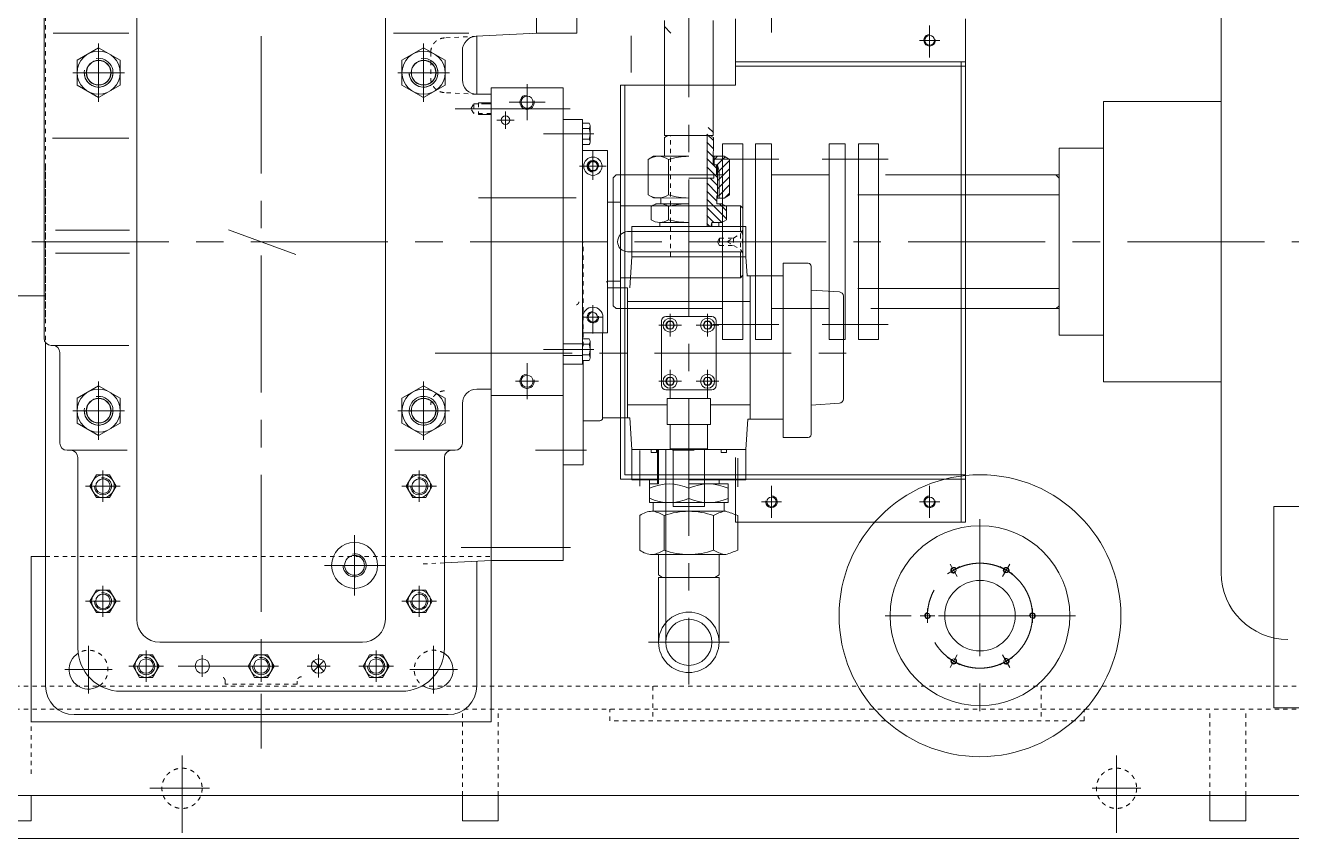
# Model space of a CAD drawing. Header units: millimetres. Extents: x 2 to 559190, y 2 to 426051.
# Drawn here: x 273671 to 296043, y 168367 to 182728 of the extents above; entities that cross this region are included whole.
import ezdxf

# ---------------------------------------------------------------- set-up
doc = ezdxf.new("R2010")
doc.units = ezdxf.units.MM
doc.header["$LTSCALE"] = 25.4
doc.linetypes.add('CENTER', pattern=[50.8, 31.75, -6.35, 6.35, -6.35])
doc.linetypes.add('EB_DASH', pattern=[6, 3, -3])
for name, color, linetype, lineweight in [('CAXA0', 7, 'Continuous', 5), ('CAXA1', 5, 'CENTER', 5), ('CAXA2', 6, 'EB_DASH', 5)]:
    doc.layers.add(name, color=color, linetype=linetype, lineweight=lineweight)

msp = doc.modelspace()

# ---------------------------------------------------------------- linework, layer by layer
at = {"layer": 'CAXA0', "color": 7, "linetype": 'Continuous', "lineweight": 5}
for p, q in [((274000.63, 189029.3), (274000.63, 177203.25)), ((275640.79, 188051.3), (275640.79, 172241.37)), ((280031.43, 188051.3), (280031.43, 172241.37)), ((282700.32, 182590.54), (282700.32, 186908.07)), ((283411.29, 182590.54), (283411.29, 184749.54)), ((294799.52, 173061.38), (294799.52, 184753.72)), ((284961.2, 182813.83), (284961.2, 180784.3)), ((285824.8, 182813.83), (285824.8, 180784.3)), ((286217.96, 181671.04), (286217.96, 182844.52)), ((290281.96, 173954.52), (290281.96, 182844.52)), ((275499.39, 182590.3), (274163.78, 182590.3)), ((280172.83, 182590.3), (281508.44, 182590.3)), ((282700.32, 182591.05), (281632.9, 182535.11)), ((283411.29, 182590.54), (282700.32, 182590.54)), ((284961.2, 182707.28), (285075.5, 182592.98)), ((281646.11, 182535.8), (281646.11, 181510.8)), ((281646.32, 182423.64), (281646.32, 181510.8)), ((274965.99, 182331.79), (274584.99, 182111.82)), ((274965.99, 182331.79), (275346.99, 182111.82)), ((280706.23, 182331.79), (280325.23, 182111.82)), ((280706.23, 182331.79), (281087.23, 182111.82)), ((281392.19, 182281.46), (281392.19, 181764.8)), ((274584.99, 181671.88), (274584.99, 182111.82)), ((275346.99, 181671.88), (275346.99, 182111.82)), ((280325.23, 181671.88), (280325.23, 182111.82)), ((281087.23, 181671.88), (281087.23, 182111.82)), ((286217.96, 182082.52), (290281.96, 182082.52)), ((286217.96, 182006.32), (290281.96, 182006.32)), ((290205.76, 173954.52), (290205.76, 182082.52)), ((274965.99, 181451.91), (274584.99, 181671.88)), ((274965.99, 181451.91), (275346.99, 181671.88)), ((280706.23, 181451.91), (280325.23, 181671.88)), ((280706.23, 181451.91), (281087.23, 181671.88)), ((284185.96, 174716.52), (284185.96, 181671.04)), ((284185.96, 181671.04), (286217.96, 181671.04)), ((284186.11, 181671.04), (284186.11, 180088.21)), ((284262.16, 174792.72), (284262.16, 181671.04)), ((281646.19, 181510.8), (281900.32, 181510.8)), ((281900.32, 181625.16), (283170.31, 181625.16)), ((281900.32, 181625.16), (281900.32, 181066.47)), ((281900.32, 181625.16), (281900.32, 173296.68)), ((283170.31, 176608.65), (283170.31, 181625.16)), ((281900.32, 181358.48), (281677.87, 181358.48)), ((292717.05, 181384.02), (294799.52, 181384.02)), ((292717.05, 181384.02), (292717.05, 176431.02)), ((281677.87, 181155.28), (281900.32, 181155.28)), ((281900.32, 181066.47), (281900.32, 179542.38)), ((283170.35, 181066.29), (283513.21, 181066.29)), ((283632.54, 181002.95), (283513.21, 181002.95)), ((283513.25, 176748.13), (283513.25, 181066.29)), ((283632.54, 180907.63), (283513.21, 180907.63)), ((283647.83, 180955.29), (283647.83, 180669.33)), ((285824.8, 180784.3), (284961.2, 180784.3)), ((285021.81, 180784.64), (284962.25, 180750.32)), ((285711.71, 180807.29), (285825.88, 180693.12)), ((285715.06, 179173.94), (285715.06, 180784.3)), ((285737.17, 180925.52), (285826.03, 180836.65)), ((285766.26, 180784.3), (285826.09, 180749.69)), ((275499.39, 180738.72), (274151.64, 180738.72)), ((283632.54, 180716.99), (283513.21, 180716.99)), ((283632.54, 180621.67), (283513.21, 180621.67)), ((284962.25, 180750.32), (284961.95, 180416.39)), ((285711.71, 180663.61), (285825.72, 180549.6)), ((285825.85, 180749.82), (285825.41, 180263.21)), ((285988.41, 180634.31), (285988.41, 177180.25)), ((286344.01, 180634.31), (285988.41, 180634.31)), ((286344.01, 180634.65), (286344.01, 177180.25)), ((286852.01, 180634.31), (286572.61, 180634.31)), ((286572.61, 180634.31), (286572.61, 177180.25)), ((286852.01, 180634.31), (286852.01, 177180.25)), ((287873.09, 180634.31), (287873.09, 177180.25)), ((288152.49, 180634.31), (287873.09, 180634.31)), ((288152.49, 180634.31), (288152.49, 177180.25)), ((288387.47, 180634.65), (288387.47, 177180.25)), ((288387.47, 180634.31), (288743.07, 180634.31)), ((288743.07, 180634.31), (288743.07, 177180.25)), ((291933.28, 180558.52), (292717.05, 180558.52)), ((291933.28, 177256.52), (291933.28, 180558.52)), ((283957.52, 180517.48), (283513.21, 180517.48)), ((283957.52, 177296.88), (283957.52, 180517.48)), ((284674.88, 180361.05), (284674.32, 179735.65)), ((284674.88, 180361.05), (284674.32, 179735.65)), ((284771.23, 180416.56), (284674.88, 180361.05)), ((284771.23, 180416.56), (284674.88, 180361.05)), ((285393.75, 180416), (284771.23, 180416.56)), ((285393.75, 180416), (284771.23, 180416.56)), ((285034.29, 180360.72), (285033.73, 179735.32)), ((285034.29, 180360.72), (285033.73, 179735.32)), ((285711.71, 180519.92), (285825.57, 180406.07)), ((285711.71, 180376.24), (285883.78, 180204.17)), ((286016.27, 180415.44), (285825.55, 180415.61)), ((286016.27, 180415.44), (285825.55, 180415.61)), ((285838.25, 180415.6), (285838.11, 180263.2)), ((285838.25, 180415.6), (285838.11, 180263.2)), ((285899.58, 180415.55), (285838.19, 180354.27)), ((285899.58, 180415.55), (285838.19, 180354.27)), ((286033.37, 180405.55), (285890.73, 180263.15)), ((286033.37, 180405.55), (285890.73, 180263.15)), ((286112.5, 180340.98), (285925.67, 180154.48)), ((286112.5, 180340.98), (285925.67, 180154.48)), ((286016.27, 180415.44), (286112.52, 180359.75)), ((286016.27, 180415.44), (286112.52, 180359.75)), ((286112.52, 180359.75), (286111.96, 179734.36)), ((286112.52, 180359.75), (286111.96, 179734.36)), ((283609.18, 180240.71), (283653.17, 180316.91)), ((283609.18, 180240.71), (283653.17, 180164.51)), ((283609.18, 180240.71), (283653.17, 180164.51)), ((283741.16, 180316.91), (283653.17, 180316.91)), ((283741.16, 180164.51), (283653.17, 180164.51)), ((283785.16, 180240.71), (283741.16, 180316.91)), ((283785.16, 180240.71), (283741.16, 180164.51)), ((285711.71, 180232.56), (285858.88, 180085.38)), ((285901.61, 180263.15), (285825.41, 180263.21)), ((285901.61, 180263.15), (285825.41, 180263.21)), ((285883.83, 180263.16), (285883.67, 180085.36)), ((285883.83, 180263.16), (285883.67, 180085.36)), ((285901.61, 180263.15), (285901.09, 179678.95)), ((285901.61, 180263.15), (285901.09, 179678.95)), ((285925.67, 180154.48), (285901.49, 180130.35)), ((285925.67, 180154.48), (285901.49, 180130.35)), ((285926.91, 180148.89), (285901.61, 180263.15)), ((285926.91, 180148.89), (285901.61, 180263.15)), ((285926.91, 180148.89), (285926.48, 179673.46)), ((285926.91, 180148.89), (285926.48, 179673.46)), ((286112.37, 180197.29), (285926.79, 180012.04)), ((286112.37, 180197.29), (285926.79, 180012.04)), ((284108.7, 180088.21), (284057.9, 180037.41)), ((284057.9, 177777.15), (284057.9, 180037.41)), ((285988.41, 180088.21), (284108.7, 180088.21)), ((285831.56, 180032.07), (285393.41, 180032.46)), ((285831.56, 180032.07), (285393.41, 180032.46)), ((285901.45, 180085.35), (285393.45, 180085.8)), ((285901.45, 180085.35), (285393.45, 180085.8)), ((285711.71, 180088.87), (285715.07, 180085.51)), ((285711.71, 179945.19), (285901.16, 179755.74)), ((285768.46, 180032.12), (285901.29, 179899.29)), ((285831.6, 180085.41), (285831.56, 180032.07)), ((285831.6, 180085.41), (285831.56, 180032.07)), ((285858.88, 180085.38), (285901.42, 180042.85)), ((285926.79, 180012.04), (285901.36, 179986.66)), ((285926.79, 180012.04), (285901.36, 179986.66)), ((286112.12, 179909.93), (285926.53, 179724.67)), ((286112.12, 179909.93), (285926.53, 179724.67)), ((286112.24, 180053.61), (285926.66, 179868.36)), ((286112.24, 180053.61), (285926.66, 179868.36)), ((287873.09, 180088.21), (286852.01, 180088.21)), ((291933.28, 180088.45), (288866.15, 180088.45)), ((291929.5, 180037.65), (291878.7, 180088.45)), ((291933.28, 177808.98), (291933.28, 180037.65)), ((284770.57, 179679.96), (284674.32, 179735.65)), ((284770.57, 179679.96), (284674.32, 179735.65)), ((284770.57, 179679.96), (285393.09, 179679.4)), ((284770.57, 179679.96), (285393.09, 179679.4)), ((284897.79, 179679.85), (284897.7, 179578.25)), ((284897.79, 179679.85), (284897.7, 179578.25)), ((285711.71, 179801.5), (285888.34, 179624.87)), ((285711.71, 179657.82), (286060.78, 179308.75)), ((285888.42, 179717.06), (285888.3, 179577.36)), ((285888.42, 179717.06), (285888.3, 179577.36)), ((286015.6, 179678.84), (285888.39, 179678.96)), ((286015.6, 179678.84), (285888.39, 179678.96)), ((285926.52, 179717.02), (285888.42, 179717.06)), ((285926.52, 179717.02), (285888.42, 179717.06)), ((285926.66, 179868.36), (285901.24, 179842.98)), ((285926.66, 179868.36), (285901.24, 179842.98)), ((285926.53, 179724.67), (285918.87, 179717.03)), ((285926.53, 179724.67), (285918.87, 179717.03)), ((286015.6, 179678.84), (286111.96, 179734.36)), ((286015.6, 179678.84), (286111.96, 179734.36)), ((286111.99, 179766.24), (286036.48, 179690.87)), ((286111.99, 179766.24), (286036.48, 179690.87)), ((288377.24, 179733.05), (291933.24, 179733.05)), ((283957.52, 179606.02), (284186.11, 179606.02)), ((286305.67, 179542.52), (284186.11, 179542.52)), ((284186.11, 179542.38), (284186.11, 178272.38)), ((284724.93, 179530.01), (284724.72, 179296.59)), ((284724.93, 179530.01), (284724.72, 179296.59)), ((284808.8, 179578.33), (284724.93, 179530.01)), ((284808.8, 179578.33), (284724.93, 179530.01)), ((284808.8, 179578.33), (285393, 179577.8)), ((284808.8, 179578.33), (285393, 179577.8)), ((285033.54, 179529.73), (285033.33, 179296.32)), ((285033.54, 179529.73), (285033.33, 179296.32)), ((285711.71, 179514.14), (285978.08, 179247.76)), ((285977.2, 179577.28), (285888.3, 179577.36)), ((285977.2, 179577.28), (285888.3, 179577.36)), ((285935.9, 179577.31), (286060.9, 179452.31)), ((285977.2, 179577.28), (286060.97, 179528.81)), ((285977.2, 179577.28), (286060.97, 179528.81)), ((286060.97, 179528.81), (286060.76, 179295.4)), ((286060.97, 179528.81), (286060.76, 179295.4)), ((286305.67, 179542.52), (286343.77, 179504.42)), ((286305.67, 179542.52), (286305.67, 179085.18)), ((285392.7, 179247.6), (284878.99, 179248.06)), ((285392.7, 179247.6), (284878.99, 179248.06)), ((284880.16, 179248.06), (284880.16, 179173.94)), ((285711.71, 179370.45), (285834.96, 179247.2)), ((285711.71, 179226.77), (285764.53, 179173.94)), ((285782.85, 179173.94), (285799.2, 179247.23)), ((285976.9, 179247.08), (285799.2, 179247.24)), ((285799.2, 179173.94), (285799.2, 179247.24)), ((285976.9, 179247.08), (285811.8, 179247.23)), ((285921.56, 179247.13), (285921.56, 179173.94)), ((285976.9, 179247.08), (286060.76, 179295.4)), ((285976.9, 179247.08), (286060.76, 179295.4)), ((275513.79, 179110.69), (274203.96, 179110.69)), ((286343.77, 179085.18), (284312.01, 179085.18)), ((284388.12, 179173.94), (286397.28, 179173.94)), ((284388.12, 178640.54), (284388.12, 179173.94)), ((286397.28, 178640.54), (286397.28, 179173.94)), ((275513.79, 178704.29), (274203.96, 178704.29)), ((286344.02, 178729.58), (284312.01, 178729.58)), ((284388.12, 178640.54), (284348.95, 178092.06)), ((284388.12, 178640.54), (286397.28, 178640.54)), ((286305.67, 178729.58), (286305.67, 178272.52)), ((286397.49, 178640.54), (286421.25, 178307.91)), ((286305.67, 178272.52), (286343.77, 178310.62)), ((287056.66, 178526.3), (287056.66, 175450.36)), ((287502.69, 178526.3), (287056.66, 178526.3)), ((287553.49, 178475.5), (287553.49, 175501.16)), ((281900.32, 173281.25), (281900.32, 178272.38)), ((283957.52, 178209.02), (284186.11, 178209.02)), ((286305.67, 178272.52), (284186.11, 178272.52)), ((284309.56, 178094.55), (284309.56, 175795.85)), ((287056.66, 178307.91), (286419.55, 178307.91)), ((286476.06, 178307.91), (286476.06, 175771.61)), ((272540.38, 177954.79), (274026.13, 177954.79)), ((288052.25, 178020.61), (287553.49, 178054.32)), ((288123.31, 177944.58), (288123.31, 176131.23)), ((288377.24, 178082.05), (291933.24, 178082.05)), ((284108.41, 177726.35), (284057.61, 177777.15)), ((285988.41, 177726.35), (284108.41, 177726.35)), ((284309.56, 177853.18), (286476.06, 177853.18)), ((287873.09, 177726.35), (286852.01, 177726.35)), ((288128.62, 177726.35), (288123.31, 177726.35)), ((291933.28, 177726.59), (288610.77, 177726.59)), ((291933.28, 177777.39), (291882.48, 177726.59)), ((283519.37, 177296.94), (283519.37, 177573.71)), ((283874.97, 177296.94), (283874.97, 177573.71)), ((284910.21, 177510.28), (284910.21, 176367.28)), ((284986.41, 177586.48), (285799.21, 177586.48)), ((284989.29, 177434.08), (285025.95, 177497.58)), ((284989.29, 177434.08), (285025.95, 177370.58)), ((284989.29, 177434.08), (285025.95, 177370.58)), ((285099.27, 177497.58), (285025.95, 177497.58)), ((285135.93, 177434.08), (285099.27, 177497.58)), ((285135.93, 177434.08), (285099.27, 177370.58)), ((285649.69, 177434.08), (285686.35, 177497.58)), ((285649.69, 177434.08), (285686.35, 177370.58)), ((285649.69, 177434.08), (285686.35, 177370.58)), ((285759.67, 177497.58), (285686.35, 177497.58)), ((285796.33, 177434.08), (285759.67, 177497.58)), ((285796.33, 177434.08), (285759.67, 177370.58)), ((285875.41, 177510.28), (285875.41, 176367.28)), ((283170.35, 176748.13), (283170.35, 177319.63)), ((283957.52, 177296.94), (283513.25, 177296.94)), ((283632.58, 177193.09), (283513.25, 177193.09)), ((283868.81, 177297.11), (283868.81, 175795.85)), ((283868.81, 177297.11), (283868.81, 175795.85)), ((285099.27, 177370.58), (285025.95, 177370.58)), ((285759.67, 177370.58), (285686.35, 177370.58)), ((291933.28, 177256.52), (292717.05, 177256.52)), ((274026.19, 177113.45), (274026.19, 171985.85)), ((275499.39, 177076.25), (274127.63, 177076.25)), ((283513.25, 177103.81), (283170.35, 177103.81)), ((283632.58, 177097.77), (283513.25, 177097.77)), ((283647.87, 176859.47), (283647.87, 177145.43)), ((286344.01, 177180.25), (285988.41, 177180.25)), ((286852.01, 177180.25), (286572.61, 177180.25)), ((288152.49, 177180.25), (287873.09, 177180.25)), ((288387.47, 177180.25), (288743.07, 177180.25)), ((274280.19, 175605.43), (274280.19, 176949.25)), ((283513.25, 176900.61), (283170.35, 176900.61)), ((283170.35, 176748.13), (283513.25, 176748.13)), ((283632.58, 176907.13), (283513.25, 176907.13)), ((283632.58, 176811.81), (283513.25, 176811.81)), ((283525.94, 176811.81), (283525.94, 174970.35)), ((283170.38, 173281.25), (283170.38, 176608.65)), ((274965.99, 176363.06), (274584.99, 176143.09)), ((274965.99, 176363.06), (275346.99, 176143.09)), ((280706.23, 176363.06), (280325.23, 176143.09)), ((280706.23, 176363.06), (281087.23, 176143.09)), ((281646.19, 176303.97), (281900.32, 176303.97)), ((284989.29, 176443.48), (285025.95, 176506.98)), ((284989.29, 176443.48), (285025.95, 176379.98)), ((284989.29, 176443.48), (285025.95, 176379.98)), ((285099.27, 176506.98), (285025.95, 176506.98)), ((285099.27, 176379.98), (285025.95, 176379.98)), ((285135.93, 176443.48), (285099.27, 176506.98)), ((285135.93, 176443.48), (285099.27, 176379.98)), ((285649.69, 176443.48), (285686.35, 176506.98)), ((285649.69, 176443.48), (285686.35, 176379.98)), ((285649.69, 176443.48), (285686.35, 176379.98)), ((285759.67, 176506.98), (285686.35, 176506.98)), ((285759.67, 176379.98), (285686.35, 176379.98)), ((285796.33, 176443.48), (285759.67, 176506.98)), ((285796.33, 176443.48), (285759.67, 176379.98)), ((292717.05, 176431.02), (294799.52, 176431.02)), ((274584.99, 175703.15), (274584.99, 176143.09)), ((275346.99, 175703.15), (275346.99, 176143.09)), ((280325.23, 175703.15), (280325.23, 176143.09)), ((281087.23, 175703.15), (281087.23, 176143.09)), ((281900.32, 176189.6), (283170.38, 176189.6)), ((284986.41, 176291.08), (285799.21, 176291.08)), ((285011.89, 175681.39), (285011.89, 176138.59)), ((285773.89, 176138.59), (285011.89, 176138.59)), ((285062.69, 176138.59), (285062.69, 176280.31)), ((285723.09, 176138.59), (285723.09, 176254.63)), ((285773.89, 175681.39), (285773.89, 176138.59)), ((281392.19, 176049.96), (281392.19, 175351.38)), ((284309.56, 176024.38), (285011.89, 176024.38)), ((285773.89, 176024.38), (286476.06, 176024.38)), ((288052.25, 176055.21), (287553.49, 176021.5)), ((274026.11, 175732.43), (274026.11, 171065.31)), ((274965.99, 175483.18), (274584.99, 175703.15)), ((274965.99, 175483.18), (275346.99, 175703.15)), ((280706.23, 175483.18), (280325.23, 175703.15)), ((280706.23, 175483.18), (281087.23, 175703.15)), ((283818.01, 175745.05), (283525.94, 175745.05)), ((283868.81, 175795.85), (284348.44, 175795.85)), ((284388.12, 175236.94), (284348.2, 175795.83)), ((285773.89, 175681.39), (285011.89, 175681.39)), ((285062.46, 175249.64), (285062.46, 175681.44)), ((285062.69, 175249.59), (285062.69, 175681.39)), ((285722.86, 175249.64), (285722.86, 175681.44)), ((285723.09, 175249.59), (285723.09, 175681.39)), ((286397.28, 175236.94), (286435.67, 175774.49)), ((287056.66, 175771.61), (286435.67, 175771.61)), ((274280.19, 175605.43), (274280.19, 175351.38)), ((287056.66, 175450.36), (287502.69, 175450.36)), ((274407.19, 175224.38), (274470.69, 175224.38)), ((274438.94, 175224.38), (275471.68, 175224.38)), ((281233.28, 175224.38), (280200.54, 175224.38)), ((281265.19, 175224.38), (281201.69, 175224.38)), ((284388.12, 175236.98), (286397.28, 175236.98)), ((284388.12, 175236.94), (284388.12, 174703.54)), ((284388.12, 175236.94), (286397.28, 175236.94)), ((284724.68, 175236.94), (284724.68, 175186.14)), ((284724.68, 175186.14), (284821.2, 175186.14)), ((284821.2, 175236.94), (284821.2, 175186.14)), ((284838.48, 174629.88), (284838.48, 175236.94)), ((284859.39, 174629.88), (284859.39, 175236.94)), ((284986.3, 175236.94), (284986.3, 171833.38)), ((285722.86, 175249.64), (285062.46, 175249.64)), ((285113.26, 174233.64), (285113.26, 175249.64)), ((285672.06, 174233.64), (285672.06, 175249.64)), ((285964.2, 175236.94), (285964.2, 175186.14)), ((286060.72, 175186.14), (285964.2, 175186.14)), ((286060.72, 175236.94), (286060.72, 175186.14)), ((286397.28, 175236.94), (286397.28, 174703.54)), ((274597.69, 175097.38), (274597.69, 171731.85)), ((281074.69, 175097.38), (281074.69, 171731.85)), ((283525.94, 174970.35), (283170.31, 174970.35)), ((286217.96, 173954.52), (286217.96, 175097.52)), ((274926.86, 174789.12), (274811.52, 174589.35)), ((275157.53, 174789.12), (274926.86, 174789.12)), ((275272.87, 174589.35), (275157.53, 174789.12)), ((280399.52, 174589.35), (280514.86, 174789.12)), ((280514.86, 174789.12), (280745.53, 174789.12)), ((280745.53, 174789.12), (280860.87, 174589.35)), ((284262.16, 174792.72), (290281.96, 174792.72)), ((274811.52, 174589.35), (274926.86, 174389.58)), ((275157.53, 174389.58), (275272.87, 174589.35)), ((280514.86, 174389.58), (280399.52, 174589.35)), ((280860.87, 174589.35), (280745.53, 174389.58)), ((284185.96, 174716.52), (290281.96, 174716.52)), ((284388.12, 174703.54), (284859.39, 174703.54)), ((284699.88, 174703.54), (284699.88, 174299.68)), ((284699.88, 174629.88), (284859.39, 174629.88)), ((284699.88, 174629.88), (284859.39, 174629.88)), ((285392.7, 174703.54), (286397.28, 174703.54)), ((285392.79, 174629.88), (286085.7, 174629.88)), ((285926.19, 174703.54), (285926.19, 174629.88)), ((286085.7, 174629.88), (286085.7, 174299.68)), ((275157.53, 174389.58), (274926.86, 174389.58)), ((280514.86, 174389.58), (280745.53, 174389.58)), ((284699.88, 174299.68), (284760.33, 174299.68)), ((284699.88, 174299.68), (286085.7, 174299.68)), ((284760.33, 174147.28), (284760.33, 174299.68)), ((286019.17, 174147.28), (286019.17, 174299.68)), ((284529.19, 173461.48), (284529.19, 174071.08)), ((284741.91, 174147.28), (284760.33, 174147.28)), ((284766.24, 174147.28), (286043.66, 174147.28)), ((284954.46, 174071.08), (284954.46, 173461.48)), ((285672.06, 174233.64), (285113.26, 174233.64)), ((285830.94, 174071.08), (285830.94, 173461.48)), ((286256.21, 173461.48), (286256.21, 174071.08)), ((295725.1, 170677.93), (295725.1, 174233.93)), ((312634.22, 174233.93), (295725.1, 174233.93)), ((286217.96, 173954.52), (290281.96, 173954.52)), ((281900.32, 173763.8), (281900.32, 173281.2)), ((274026.19, 173351.31), (273772.19, 173351.31)), ((273772.19, 173351.31), (273772.19, 170430.31)), ((281900.32, 173281.2), (281077.77, 173238.09)), ((281646.11, 173267.87), (281646.11, 171065.31)), ((281646.32, 173267.88), (281646.32, 171985.85)), ((281900.11, 173267.87), (281900.11, 170430.31)), ((283170.38, 173281.25), (281900.32, 173281.25)), ((284741.91, 173385.28), (285392.79, 173385.28)), ((284859.39, 173027.42), (284859.39, 173385.28)), ((285392.79, 173385.28), (286043.66, 173385.28)), ((285926.19, 173027.54), (285926.19, 173385.28)), ((284859.24, 172976.62), (285926.04, 172976.62)), ((284859.24, 171833.38), (284859.24, 172976.62)), ((284859.39, 173027.42), (284930.36, 172976.62)), ((285926.19, 173027.54), (285855.04, 172976.62)), ((285926.04, 171833.38), (285926.04, 172976.62)), ((274926.86, 172757.12), (274811.52, 172557.35)), ((275157.53, 172757.12), (274926.86, 172757.12)), ((275272.87, 172557.35), (275157.53, 172757.12)), ((280399.52, 172557.35), (280514.86, 172757.12)), ((280514.86, 172757.12), (280745.53, 172757.12)), ((280745.53, 172757.12), (280860.87, 172557.35)), ((274811.52, 172557.35), (274926.86, 172357.58)), ((275157.53, 172357.58), (275272.87, 172557.35)), ((280514.86, 172357.58), (280399.52, 172557.35)), ((280860.87, 172557.35), (280745.53, 172357.58)), ((275157.53, 172357.58), (274926.86, 172357.58)), ((280514.86, 172357.58), (280745.53, 172357.58)), ((277836.19, 171834.97), (276047.19, 171834.97)), ((277836.03, 171834.97), (279625.03, 171834.97)), ((275688.86, 171614.12), (275573.52, 171414.35)), ((275919.53, 171614.12), (275688.86, 171614.12)), ((276034.87, 171414.35), (275919.53, 171614.12)), ((277720.77, 171614.12), (277605.44, 171414.35)), ((277951.45, 171614.12), (277720.77, 171614.12)), ((278066.79, 171414.35), (277951.45, 171614.12)), ((279637.52, 171414.35), (279752.86, 171614.12)), ((279752.86, 171614.12), (279983.53, 171614.12)), ((279983.53, 171614.12), (280098.87, 171414.35)), ((275573.52, 171414.35), (275688.86, 171214.58)), ((275919.53, 171214.58), (276034.87, 171414.35)), ((277605.44, 171414.35), (277720.77, 171214.58)), ((277951.45, 171214.58), (278066.79, 171414.35)), ((278942, 171324.55), (278762.39, 171504.15)), ((278762.39, 171324.55), (278942, 171504.15)), ((279752.86, 171214.58), (279637.52, 171414.35)), ((280098.87, 171414.35), (279983.53, 171214.58)), ((275919.53, 171214.58), (275688.86, 171214.58)), ((277951.45, 171214.58), (277720.77, 171214.58)), ((279752.86, 171214.58), (279983.53, 171214.58)), ((280312.69, 170969.85), (275359.69, 170969.85)), ((281138.11, 170557.31), (274534.11, 170557.31)), ((312634.22, 170677.93), (295725.1, 170677.93)), ((281900.11, 170430.31), (273772.19, 170430.31)), ((312634.22, 169128.52), (273264.22, 169128.52)), ((273772.22, 168684.02), (273772.22, 169128.52)), ((281392.22, 168684.02), (281392.22, 169128.52)), ((282027.22, 168684.02), (282027.22, 169128.52)), ((294600.22, 168684.02), (294600.22, 169128.52)), ((295235.22, 168684.02), (295235.22, 169128.52)), ((273772.22, 168684.02), (273264.22, 168684.02)), ((282027.22, 168684.02), (281392.22, 168684.02)), ((295235.22, 168684.02), (294600.22, 168684.02)), ((312634.22, 168366.52), (273264.22, 168366.52))]:
    msp.add_line(p, q, dxfattribs=at)
for centre, radius in [((289646.96, 182463.52), 84.41), ((274965.99, 181891.85), 381), ((280706.23, 181891.85), 381), ((274965.99, 181891.85), 219.63), ((274965.99, 181891.85), 215.9), ((280706.39, 181891.85), 219.63), ((280706.23, 181891.85), 215.9), ((282535.31, 181371.16), 106.38), ((282154.31, 181053.66), 76.2), ((283697.17, 180240.71), 87.99), ((283697.17, 180240.71), 84.41), ((283697.17, 177573.71), 84.41), ((285062.61, 177434.08), 73.32), ((285723.01, 177434.08), 73.32), ((282535.31, 176443.6), 106.38), ((274965.99, 175923.12), 381), ((280706.23, 175923.12), 381), ((285062.61, 176443.48), 73.32), ((285723.01, 176443.48), 73.32), ((274965.99, 175923.12), 219.63), ((274965.99, 175923.12), 215.9), ((280706.39, 175923.12), 219.63), ((280706.23, 175923.12), 215.9), ((275042.19, 174589.35), 199.77), ((280630.19, 174589.35), 199.77), ((290536.21, 172303.55), 2489.2), ((275042.19, 174589.35), 128.34), ((280630.19, 174589.35), 128.34), ((286852.96, 174314.91), 84.41), ((289646.96, 174314.91), 84.41), ((290536.21, 172303.55), 1587.5), ((279487.21, 173192.43), 406.4), ((279487.21, 173192.43), 175.7), ((290072.66, 173106.44), 41.18), ((290999.76, 173106.44), 41.18), ((275042.19, 172557.35), 199.77), ((280630.19, 172557.35), 199.77), ((290536.21, 172303.55), 622.3), ((275042.19, 172557.35), 128.34), ((280630.19, 172557.35), 128.34), ((285392.64, 171833.38), 533.4), ((289609.11, 172303.55), 41.18), ((291463.31, 172303.55), 41.18), ((285392.64, 171833.38), 406.34), ((275804.19, 171414.35), 199.77), ((277836.11, 171414.35), 199.77), ((279868.19, 171414.35), 199.77), ((275804.19, 171414.35), 128.34), ((276797.57, 171414.35), 127), ((277836.19, 171414.35), 128.34), ((278852.19, 171414.35), 127), ((279868.19, 171414.35), 128.34), ((290072.66, 171500.66), 41.18), ((290999.76, 171500.66), 41.18)]:
    msp.add_circle(centre, radius, dxfattribs=at)
for centre, radius, start, end in [((289646.96, 182463.52), 101.6, 90, 10), ((281646.19, 182281.46), 254, 93, 180), ((274965.99, 181891.85), 254, 180, 100), ((280706.39, 181891.85), 254, 180, 100), ((274965.99, 181891.85), 254, 170, 0), ((280706.23, 181891.85), 254, 180, 10), ((281646.19, 181764.8), 254, 180, 270), ((282535.31, 181371.16), 127, 90, 10), ((283565.9, 180955.29), 81.93, 324.42999, 35.57001), ((283343.03, 180812.31), 304.8, 341.776086, 18.223914), ((283565.9, 180669.33), 81.93, 324.42999, 35.57001), ((283697.17, 180240.71), 161.67, 0, 180), ((283697.17, 180240.71), 101.6, 350, 270), ((284854.35, 180098.28), 318.21, 55.564318, 124.332813), ((284854.35, 180098.28), 318.21, 55.564318, 124.332813), ((285392.68, 179226.57), 1189.43, 89.948565, 107.536519), ((285392.68, 179226.57), 1189.43, 89.948565, 107.536519), ((283697.17, 180240.71), 161.67, 180, 0), ((284854.26, 179998.09), 318.21, 235.564318, 304.332813), ((284854.26, 179998.09), 318.21, 235.564318, 304.332813), ((285394.16, 180868.83), 1189.43, 252.360611, 269.948565), ((285394.16, 180868.83), 1189.43, 252.360611, 269.948565), ((284879.04, 179308.06), 270.2, 55.123382, 124.773748), ((284879.04, 179308.06), 270.2, 55.123382, 124.773748), ((285391.78, 178218.97), 1358.83, 89.948565, 105.285739), ((285391.78, 178218.97), 1358.83, 89.948565, 105.285739), ((284879.23, 179518.26), 270.2, 235.123382, 304.773748), ((284879.23, 179518.26), 270.2, 235.123382, 304.773748), ((285393.92, 180606.44), 1358.83, 254.611392, 269.948565), ((285393.92, 180606.44), 1358.83, 254.611392, 269.948565), ((284312.01, 178907.49), 177.8, 90, 270), ((287502.69, 178475.5), 50.8, 0, 90), ((288047.11, 177944.58), 76.2, 0, 86.133913), ((283697.17, 177573.71), 177.8, 0, 180), ((283697.17, 177573.71), 101.6, 90, 10), ((284986.41, 177510.28), 76.2, 90, 180), ((285062.61, 177434.08), 124.21, 0, 180), ((285062.61, 177434.08), 124.21, 180, 0), ((285723.01, 177434.08), 124.21, 0, 180), ((285723.01, 177434.08), 124.21, 180, 0), ((285799.21, 177510.28), 76.2, 0, 90), ((274127.63, 177203.25), 127, 180, 270), ((283565.94, 177145.43), 81.93, 324.42999, 35.57001), ((274153.19, 176949.25), 127, 0, 90), ((283343.07, 177002.45), 304.8, 341.776086, 18.223914), ((283565.94, 176859.47), 81.93, 324.42999, 35.57001), ((282535.31, 176443.6), 127, 90, 10), ((285062.61, 176443.48), 124.21, 0, 180), ((285723.01, 176443.48), 124.21, 0, 180), ((281646.19, 176049.97), 254, 90, 180), ((284986.41, 176367.28), 76.2, 180, 270), ((285062.61, 176443.48), 124.21, 180, 0), ((285723.01, 176443.48), 124.21, 180, 0), ((285799.21, 176367.28), 76.2, 270, 0), ((274965.99, 175923.12), 254, 180, 100), ((280706.39, 175923.12), 254, 260, 180), ((288047.11, 176131.23), 76.2, 273.866087, 360), ((274965.99, 175923.12), 254, 170, 0), ((280706.23, 175923.12), 254, 180, 10), ((283818.01, 175795.85), 50.8, 270, 0), ((283818.01, 175795.85), 50.8, 270, 0), ((287502.69, 175501.16), 50.8, 270, 0), ((274407.19, 175351.38), 127, 180, 270), ((274470.69, 175097.38), 127, 0, 90), ((281201.69, 175097.38), 127, 90, 180), ((281265.19, 175351.38), 127, 270, 0), ((275042.19, 174589.35), 152.4, 180, 100), ((280630.19, 174589.35), 152.4, 180, 100), ((285045.19, 173804.39), 825.7, 65.15721, 114.774415), ((285739.24, 173804.18), 825.7, 65.191398, 114.808602), ((285045.98, 175125.59), 825.7, 245.15721, 294.774415), ((285739.24, 175125.38), 825.7, 245.191398, 294.808602), ((286852.96, 174314.91), 101.6, 170, 90), ((289646.96, 174314.91), 101.6, 90, 10), ((284741.91, 173812.25), 335.03, 89.999998, 129.415958), ((284651.98, 173594.48), 564.49, 57.598307, 78.322367), ((285392.61, 172849.5), 1297.78, 90, 109.731614), ((285392.79, 172849.5), 1297.78, 70.268386, 90), ((286133.42, 173594.48), 564.49, 101.677633, 122.401693), ((285696.8, 172845.23), 1347.46, 65.470754, 75.083088), ((279487.21, 173192.43), 203.2, 180, 100), ((284741.91, 173720.31), 335.03, 230.584042, 270.000002), ((284651.98, 173938.08), 564.49, 281.677633, 302.401693), ((285392.61, 174683.06), 1297.78, 250.268386, 270), ((285392.79, 174683.06), 1297.78, 270, 289.731614), ((286133.42, 173938.08), 564.49, 237.598307, 258.322367), ((285696.8, 174687.34), 1347.46, 284.916912, 294.529246), ((290072.66, 173106.44), 50.8, 30, 310), ((290999.76, 173106.44), 50.8, 330, 250), ((295975.18, 173061.38), 1175.66, 180, 270), ((275042.19, 172557.35), 152.4, 180, 100), ((280630.19, 172557.35), 152.4, 180, 100), ((289609.11, 172303.55), 50.8, 90, 10), ((291463.31, 172303.55), 50.8, 270, 190), ((276047.19, 172241.37), 406.4, 180, 270), ((279625.03, 172241.37), 406.4, 270, 0), ((274788.11, 171351.06), 342.9, 122.619871, 304.723525), ((275359.69, 171731.85), 762, 180, 270), ((280312.69, 171731.85), 762, 270, 0), ((280884.11, 171351.06), 342.9, 235.291811, 57.349293), ((275804.19, 171414.35), 152.4, 180, 100), ((277836.19, 171414.35), 152.4, 180, 100), ((279868.19, 171414.35), 152.4, 180, 100), ((290072.66, 171500.66), 50.8, 150, 70), ((290999.76, 171500.66), 50.8, 210, 130), ((274534.11, 171065.31), 508, 180, 270), ((281138.11, 171065.31), 508, 270, 0)]:
    msp.add_arc(centre, radius, start, end, dxfattribs=at)
at = {"layer": 'CAXA1', "linetype": 'CENTER', "lineweight": 5, "ltscale": 3}
for p, q in [((277836.35, 194147.07), (277836.35, 169961.02)), ((285392.9, 191619.39), (285392.9, 171090.84)), ((284376.71, 190286.72), (284376.71, 181897.84)), ((286852.96, 182603.93), (286852.96, 183170.88)), ((289646.96, 182159.43), (289646.96, 182726.38)), ((289646.96, 182641.32), (289646.96, 182285.72)), ((274965.99, 182407.99), (274965.99, 181375.71)), ((280706.23, 182407.99), (280706.23, 181375.71)), ((289824.76, 182463.52), (289469.16, 182463.52)), ((274965.99, 182247.45), (274965.99, 181536.25)), ((274965.99, 182222.05), (274965.99, 181561.65)), ((280706.39, 182247.45), (280706.39, 181536.25)), ((280706.39, 182222.05), (280706.39, 181561.65)), ((275423.19, 181891.85), (274508.79, 181891.85)), ((274610.39, 181891.85), (275321.59, 181891.85)), ((274635.79, 181891.85), (275296.19, 181891.85)), ((280249.03, 181891.85), (281163.43, 181891.85)), ((280350.79, 181891.85), (281061.99, 181891.85)), ((280376.19, 181891.85), (281036.59, 181891.85)), ((282535.31, 181688.66), (282535.31, 181053.66)), ((282535.31, 181574.36), (282535.31, 181167.96)), ((282156.56, 181256.88), (281262.91, 181256.88)), ((281779.66, 181256.88), (283294.12, 181256.88)), ((282852.81, 181371.16), (282217.81, 181371.16)), ((282738.51, 181371.16), (282332.11, 181371.16)), ((282306.71, 181053.66), (282001.91, 181053.66)), ((282154.31, 181206.06), (282154.31, 180901.26)), ((283714.93, 180812.31), (282824.71, 180812.31)), ((283697.17, 180047.53), (283697.17, 180517.48)), ((283697.17, 180478.58), (283697.17, 180002.84)), ((283697.17, 180062.91), (283697.17, 180418.51)), ((285819.37, 180367.56), (286983.89, 180367.56)), ((288912.12, 180367.56), (287747.59, 180367.56)), ((283935.04, 180240.71), (283459.3, 180240.71)), ((283874.97, 180240.71), (283519.37, 180240.71)), ((283401.13, 179682.05), (281677.21, 179682.05)), ((277260.75, 179116.69), (278451.82, 178683.17)), ((273786.21, 178907.4), (323776.09, 178907.4)), ((283697.17, 177284.18), (283697.17, 177787.1)), ((283697.17, 177751.51), (283697.17, 177395.91)), ((283874.97, 177573.71), (283519.37, 177573.71)), ((285263.02, 177434.08), (284862.2, 177434.08)), ((285062.61, 177634.48), (285062.61, 177233.67)), ((285923.42, 177434.08), (285522.6, 177434.08)), ((285723.01, 177634.48), (285723.01, 177233.67)), ((285819.37, 177447), (286983.89, 177447)), ((288912.12, 177447), (287747.59, 177447)), ((283714.93, 177002.45), (282824.71, 177002.45)), ((280912.7, 176938.78), (288408.02, 176938.78)), ((282535.31, 176126.1), (282535.31, 176761.1)), ((282535.31, 176646.8), (282535.31, 176240.4)), ((285062.61, 176643.88), (285062.61, 176243.07)), ((285723.01, 176643.88), (285723.01, 176243.07)), ((274965.99, 176439.26), (274965.99, 175406.98)), ((274965.99, 176341.95), (274965.99, 175630.75)), ((280706.23, 176439.26), (280706.23, 175406.98)), ((280706.39, 176341.95), (280706.39, 175630.75)), ((282738.51, 176443.6), (282332.11, 176443.6)), ((285263.02, 176443.48), (284862.2, 176443.48)), ((285923.42, 176443.48), (285522.6, 176443.48)), ((274965.99, 176253.32), (274965.99, 175592.92)), ((280706.39, 175592.92), (280706.39, 176253.32)), ((275423.19, 175923.12), (274508.79, 175923.12)), ((274635.79, 175923.12), (275296.19, 175923.12)), ((280249.03, 175923.12), (281163.43, 175923.12)), ((280376.19, 175923.12), (281036.59, 175923.12)), ((283587.51, 175224.5), (282683.06, 175224.5)), ((283421.74, 175224.3), (282830.17, 175224.3)), ((284529.1, 175221), (284529.1, 174590.39)), ((285103.14, 175224.24), (285484.14, 175224.24)), ((286256.3, 175085.18), (286256.3, 174577.46)), ((275042.19, 174313.38), (275042.19, 174865.32)), ((275042.19, 174837), (275042.19, 174341.7)), ((275042.19, 174817.95), (275042.19, 174360.75)), ((280630.19, 174313.38), (280630.19, 174865.32)), ((280630.19, 174837), (280630.19, 174341.7)), ((280630.19, 174817.95), (280630.19, 174360.75)), ((274735.32, 174589.35), (275349.07, 174589.35)), ((274794.54, 174589.35), (275289.84, 174589.35)), ((274813.59, 174589.35), (275270.79, 174589.35)), ((280937.07, 174589.35), (280323.32, 174589.35)), ((280382.54, 174589.35), (280877.84, 174589.35)), ((280401.59, 174589.35), (280858.79, 174589.35)), ((286852.96, 174031.43), (286852.96, 174598.38)), ((289646.96, 174031.43), (289646.96, 174598.38)), ((286675.16, 174314.91), (287030.76, 174314.91)), ((286852.96, 174492.71), (286852.96, 174137.11)), ((289824.76, 174314.91), (289469.16, 174314.91)), ((289646.96, 174492.71), (289646.96, 174137.11)), ((290536.21, 174006.9), (290536.21, 170568.01)), ((279487.21, 173725.83), (279487.21, 172659.03)), ((279487.21, 173471.83), (279487.21, 172913.03)), ((281367.95, 173509.8), (282156.56, 173509.8)), ((283303.43, 173509.85), (281742.23, 173509.85)), ((278953.81, 173192.43), (280020.61, 173192.43)), ((279207.81, 173192.43), (279766.61, 173192.43)), ((290182.64, 173169.94), (289962.67, 173042.94)), ((290136.16, 172996.46), (290009.16, 173216.43)), ((291109.74, 173042.94), (290889.77, 173169.94)), ((290936.26, 172996.46), (291063.26, 173216.43)), ((275042.19, 172281.38), (275042.19, 172833.32)), ((275042.19, 172805), (275042.19, 172309.7)), ((275042.19, 172785.95), (275042.19, 172328.75)), ((280630.19, 172281.38), (280630.19, 172833.32)), ((280630.19, 172805), (280630.19, 172309.7)), ((280630.19, 172785.95), (280630.19, 172328.75)), ((274735.32, 172557.35), (275349.07, 172557.35)), ((274794.54, 172557.35), (275289.84, 172557.35)), ((274813.59, 172557.35), (275270.79, 172557.35)), ((280937.07, 172557.35), (280323.32, 172557.35)), ((280382.54, 172557.35), (280877.84, 172557.35)), ((280401.59, 172557.35), (280858.79, 172557.35)), ((292223, 172303.55), (288861.25, 172303.55)), ((289736.11, 172303.55), (289482.11, 172303.55)), ((289609.11, 172430.55), (289609.11, 172176.55)), ((291336.31, 172303.55), (291590.31, 172303.55)), ((291463.31, 172176.55), (291463.31, 172430.55)), ((286103.84, 171833.38), (284681.44, 171833.38)), ((274788.11, 171770.16), (274788.11, 170931.96)), ((275804.19, 171138.38), (275804.19, 171690.32)), ((275804.19, 171662), (275804.19, 171166.7)), ((275804.19, 171642.95), (275804.19, 171185.75)), ((276797.57, 171604.85), (276797.57, 171223.85)), ((277836.11, 171138.38), (277836.11, 171690.32)), ((277836.19, 171642.95), (277836.19, 171185.75)), ((278852.19, 171617.55), (278852.19, 171211.15)), ((279868.19, 171138.38), (279868.19, 171690.32)), ((279868.19, 171662), (279868.19, 171166.7)), ((279868.19, 171642.95), (279868.19, 171185.75)), ((280884.11, 171770.16), (280884.11, 170931.96)), ((290136.16, 171610.64), (290009.16, 171390.67)), ((290936.26, 171610.64), (291063.26, 171390.67)), ((275497.32, 171414.35), (276111.07, 171414.35)), ((275556.54, 171414.35), (276051.84, 171414.35)), ((275575.59, 171414.35), (276032.79, 171414.35)), ((277607.59, 171414.35), (276372.03, 171414.35)), ((276988.07, 171414.35), (276607.07, 171414.35)), ((277529.24, 171414.35), (278142.99, 171414.35)), ((277607.59, 171414.35), (278064.79, 171414.35)), ((278648.99, 171414.35), (279055.39, 171414.35)), ((280175.07, 171414.35), (279561.32, 171414.35)), ((279620.54, 171414.35), (280115.84, 171414.35)), ((279639.59, 171414.35), (280096.79, 171414.35)), ((289962.67, 171564.16), (290182.64, 171437.16)), ((290889.77, 171437.16), (291109.74, 171564.16)), ((274369.01, 171351.06), (275207.21, 171351.06)), ((280465.01, 171351.06), (281303.21, 171351.06)), ((276439.16, 168471.83), (276439.16, 169832.12)), ((292949.16, 168471.83), (292949.16, 169832.12)), ((292949.16, 169687.32), (292949.16, 168823.72)), ((276922.61, 169255.52), (275868.81, 169255.52)), ((293380.96, 169255.52), (292517.36, 169255.52))]:
    msp.add_line(p, q, dxfattribs=at)
msp.add_circle((290536.21, 172303.55), 927.1, dxfattribs=at)
at = {"layer": 'CAXA2', "color": 7, "linetype": 'EB_DASH', "lineweight": 5}
for p, q in [((274026.26, 189130.74), (274026.26, 176433.53)), ((282700.32, 182590.54), (282576.21, 182580.6)), ((281632.9, 182535.11), (281074.1, 182505.82)), ((280833.39, 182252.17), (280833.39, 181794.43)), ((281646.19, 181510.8), (281074.1, 181540.78)), ((281544.28, 181256.88), (281591.99, 181343.24)), ((281591.99, 181170.52), (281544.28, 181256.88)), ((281591.99, 181343.24), (281591.99, 181170.52)), ((281591.99, 181343.24), (281897.84, 181343.24)), ((281677.87, 181358.48), (281677.87, 181155.28)), ((281900.32, 181343.24), (281728.85, 181343.24)), ((281900.32, 181170.52), (281591.99, 181170.52)), ((285069.9, 178640.63), (285069.9, 180784.3)), ((283170.31, 180494.7), (283170.31, 177192.81)), ((274026.13, 180240.88), (274026.13, 177573.88)), ((286180.86, 178970.5), (286303.99, 179041.82)), ((286343.47, 179110.43), (286303.99, 179041.82)), ((286303.99, 179041.82), (286304.38, 178772.52)), ((286343.47, 179110.43), (286344.06, 178704.03)), ((283525.94, 177065.75), (283525.94, 178907.21)), ((285933.04, 178970.14), (285896.47, 178906.58)), ((285933.23, 178843.14), (285896.47, 178906.58)), ((285933.04, 178970.14), (286180.86, 178970.5)), ((285933.04, 178970.14), (285933.23, 178843.14)), ((285933.23, 178843.14), (286181.04, 178843.5)), ((286070.97, 178906.84), (286180.86, 178970.5)), ((286070.97, 178906.84), (286181.04, 178843.5)), ((286180.86, 178970.5), (286181.04, 178843.5)), ((286181.04, 178843.5), (286304.38, 178772.52)), ((286344.06, 178704.03), (286304.38, 178772.52)), ((283957.5, 178198.87), (283932.1, 178198.87)), ((274026.19, 173351.31), (281900.32, 173351.31)), ((281077.77, 173238.09), (280631.34, 173214.69)), ((275042.11, 172429.01), (275042.11, 172404.95)), ((280630.11, 172429.01), (280630.11, 172404.95)), ((312126.22, 171058.92), (273264.22, 171058.92)), ((277201.19, 171147.65), (277201.19, 171096.85)), ((278471.19, 171096.85), (277201.19, 171096.85)), ((278471.19, 171147.65), (278471.19, 171096.85)), ((284757.72, 171058.92), (284757.72, 170449.32)), ((291615.72, 171058.92), (291615.72, 170449.32)), ((312126.22, 170652.52), (273264.22, 170652.52)), ((273772.22, 169509.52), (273772.22, 170652.52)), ((281392.22, 169128.52), (281392.22, 170652.52)), ((282027.22, 169128.52), (282027.22, 170652.52)), ((283995.72, 170449.32), (283995.72, 170652.52)), ((292377.72, 170449.32), (292377.72, 170652.52)), ((294600.22, 169128.52), (294600.22, 170652.52)), ((295235.22, 169128.52), (295235.22, 170652.52)), ((292377.72, 170449.32), (283995.72, 170449.32))]:
    msp.add_line(p, q, dxfattribs=at)
at = {"layer": 'CAXA2', "color": 7, "linetype": 'Continuous', "lineweight": 5}
msp.add_line((283951.19, 178094.55), (284309.56, 178094.55), dxfattribs=at)
at = {"layer": 'CAXA2', "color": 7, "linetype": 'EB_DASH', "lineweight": 5}
for centre in [(276439.16, 169255.52), (292949.16, 169255.52)]:
    msp.add_circle(centre, 355.6, dxfattribs=at)
for centre, radius, start, end in [((281087.39, 182252.17), 254, 93, 180), ((281087.39, 181794.43), 254, 180, 267), ((283398.95, 177844.9), 50.8, 280, 360), ((281087.39, 176020.36), 254, 93, 180), ((281087.39, 176020.36), 254, 93, 180), ((274788.11, 171351.06), 342.9, 304.723525, 122.619871), ((280884.11, 171351.06), 342.9, 57.349293, 235.291811), ((277124.99, 171147.65), 76.2, 0, 90), ((278547.39, 171147.65), 76.2, 90, 180)]:
    msp.add_arc(centre, radius, start, end, dxfattribs=at)

doc.saveas('drawing.dxf')
